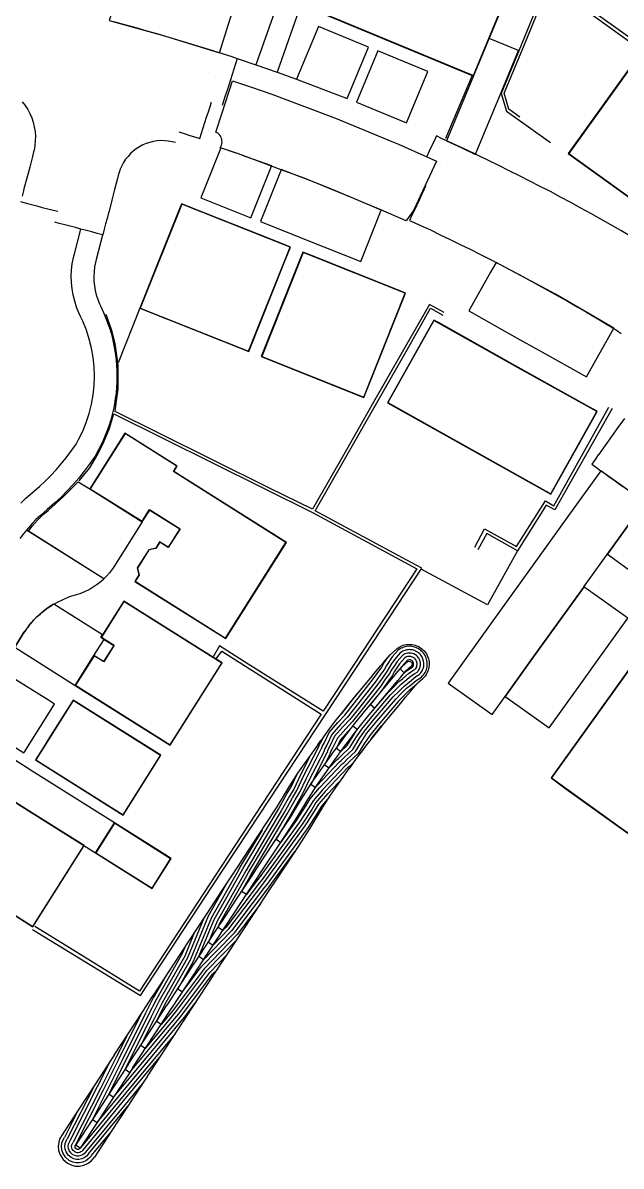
# Model space of a CAD drawing. Header units: metres. Extents: x 331488 to 331864, y 366379 to 366749.
# Drawn here: x 331697.1 to 331750.3, y 366382.3 to 366484 of the extents above; entities that cross this region are included whole.
import ezdxf

# ---------------------------------------------------------------- set-up
doc = ezdxf.new("R2010")
doc.units = ezdxf.units.M
for name, color, linetype, true_color in [('3D_LINES', 132, 'Continuous', 0x00cccc), ('CG Roads and Drives', 252, 'Continuous', 0x989898), ('GARAGES FFL', 150, 'Continuous', 0x0080ff), ('PLOTS EXTERNAL LEVEL', 3, 'Continuous', 0x00ff00), ('PLOTS FFL', 1, 'Continuous', 0xff0000)]:
    doc.layers.add(name, color=color, linetype=linetype, true_color=true_color)

msp = doc.modelspace()

# ---------------------------------------------------------------- linework, layer by layer
at = {"layer": '3D_LINES'}
for points in [[(331729.37, 366503.11, 31.95), (331735.84, 366501.44, 32.06), (331740.7, 366499.21, 31.99), (331747.31, 366496.17, 31.73), (331743.77, 366487.73, 32.2), (331741.22, 366481.49, 32.2), (331739.66, 366477.69, 32.2), (331740.12, 366476.12, 31.98), (331744.04, 366473.33, 31.35)], [(331761.63, 366475.06, 31.21), (331760.11, 366476.15, 31.05), (331752.42, 366481.68, 31.05), (331748.31, 366484.63, 31.05), (331744.04, 366487.7, 31.6), (331746.35, 366493.17, 31.4), (331747.57, 366496.07, 31.28), (331755.86, 366493.22, 31.05), (331759.5, 366491.97, 31.05), (331762.3, 366491.01, 31.05), (331761.63, 366490.08, 31.05), (331766.15, 366486.81, 31.05), (331769.95, 366484.05, 31.09)], [(331716.08, 366485.94, 32.57), (331715.29, 366486.19, 32.61), (331714.37, 366486.48, 32.64), (331709.06, 366488.17, 32.64), (331707.92, 366488.53, 32.68), (331706.36, 366489.02, 32.74), (331705.3, 366485.67, 32.89), (331704.82, 366484.17, 32.96), (331709.74, 366482.81, 32.79), (331714.61, 366481.32, 32.63), (331715.42, 366483.86, 32.6), (331716.08, 366485.94, 32.57)], [(331741.32, 366475.59, 31.63), (331740.35, 366476.29, 31.68), (331739.94, 366477.71, 31.75), (331741.67, 366481.91, 31.75), (331743.94, 366487.44, 31.9), (331748.12, 366484.43, 31.35), (331752.13, 366481.54, 31.35), (331760.32, 366475.65, 31.35), (331761.46, 366474.83, 31.45)], [(331705.19, 366484.08, 32.95), (331706.18, 366483.82, 32.92), (331707.17, 366483.55, 32.88), (331708.15, 366483.27, 32.85), (331709.14, 366482.99, 32.82), (331710.12, 366482.7, 32.78), (331711.1, 366482.41, 32.75), (331712.08, 366482.12, 32.72), (331713.06, 366481.81, 32.68), (331714.04, 366481.5, 32.65), (331714.28, 366481.43, 32.64), (331714.29, 366481.43, 32.64), (331714.76, 366481.27, 32.62), (331715.24, 366481.12, 32.6), (331715.72, 366480.97, 32.58), (331716.2, 366480.81, 32.56), (331716.05, 366480.34, 32.58), (331715.9, 366479.86, 32.6), (331715.74, 366479.38, 32.62), (331715.59, 366478.9, 32.64), (331715.44, 366478.44, 32.65), (331715.29, 366477.96, 32.67), (331715.14, 366477.48, 32.68), (331714.98, 366477.01, 32.69), (331714.86, 366476.62, 32.7)], [(331727.87, 366481.82, 32.5), (331723.43, 366483.66, 32.5), (331721.48, 366478.95, 32.57), (331723.73, 366478.11, 32.49), (331725.97, 366477.25, 32.42), (331727.87, 366481.82, 32.5)], [(331739.67, 366477.77, 32.28), (331741.21, 366481.51, 32.28), (331738.59, 366482.59, 32.28), (331738.59, 366482.58, 32.28), (331738.51, 366482.39, 32.28), (331737.2, 366479.25, 32.28), (331734.81, 366473.49, 32.18), (331734.8, 366473.48, 32.18), (331736.1, 366472.88, 32.16), (331737.39, 366472.27, 32.15), (331737.39, 366472.28, 32.15), (331739.67, 366477.77, 32.15)], [(331733.13, 366479.64, 32.38), (331728.7, 366481.47, 32.5), (331726.81, 366476.91, 32.35), (331729.03, 366476, 32.28), (331731.24, 366475.07, 32.2), (331733.13, 366479.64, 32.38)], [(331714.28, 366481.43, 32.64), (331714.29, 366481.43, 32.64)], [(331716.2, 366480.81, 32.56), (331717.86, 366480.24, 32.57), (331719.74, 366479.58, 32.57), (331721.48, 366478.95, 32.57)], [(331713.67, 366479.52, 32.59), (331713.68, 366479.52, 32.59)], [(331715.78, 366478.83, 32.64), (331717.39, 366478.27, 32.59), (331719.28, 366477.63, 32.54), (331721.93, 366476.63, 32.47), (331724.94, 366475.5, 32.38), (331726.16, 366475, 32.35), (331730.08, 366473.37, 32.23), (331730.53, 366473.18, 32.2), (331733.04, 366472.05, 32.06), (331733.9, 366471.67, 32.01), (331731.89, 366467.34, 32.18), (331731.2, 366466.37, 32.22), (331728.76, 366467.42, 32.32), (331727.61, 366467.92, 32.34), (331726.56, 366468.35, 32.36), (331724.6, 366469.15, 32.4), (331722.88, 366469.85, 32.43), (331721.9, 366470.25, 32.45), (331721.17, 366470.52, 32.46), (331720.1, 366470.91, 32.48), (331719.25, 366471.22, 32.5), (331719.23, 366471.23, 32.5), (331716.3, 366472.31, 32.57), (331716.11, 366472.38, 32.58), (331714.8, 366472.83, 32.61), (331714.73, 366472.85, 32.61), (331714.68, 366472.87, 32.61), (331714.75, 366472.97, 32.61), (331714.8, 366473.1, 32.61), (331714.83, 366473.22, 32.61), (331714.85, 366473.36, 32.61), (331714.84, 366473.49, 32.61), (331714.82, 366473.62, 32.61), (331714.78, 366473.75, 32.61), (331714.73, 366473.87, 32.61), (331714.65, 366473.98, 32.61), (331714.57, 366474.08, 32.61), (331714.47, 366474.16, 32.61), (331714.36, 366474.23, 32.62), (331714.3, 366474.26, 32.62), (331714.85, 366475.97, 32.62), (331715.78, 366478.83, 32.64)], [(331737.09, 366479.3, 32.5), (331734.71, 366473.69, 32.5)], [(331697.09, 366476.96, 33.15), (331697.35, 366476.63, 33.14), (331697.57, 366476.28, 33.13), (331697.77, 366475.91, 33.12), (331697.93, 366475.53, 33.11), (331698.06, 366475.13, 33.1), (331698.16, 366474.73, 33.09), (331698.23, 366474.32, 33.08), (331698.26, 366473.9, 33.07), (331698.25, 366473.49, 33.06), (331698.21, 366473.07, 33.05), (331698.14, 366472.66, 33.04), (331698.1, 366472.49, 33.04), (331698, 366472.1, 33.05), (331697.75, 366471.14, 33.07), (331697.49, 366470.17, 33.1), (331697.24, 366469.2, 33.12), (331697.2, 366469.05, 33.13), (331697.2, 366469.04, 33.13), (331697.07, 366468.56, 33.13)], [(331711.02, 366474.27, 32.65), (331711.67, 366474.06, 32.62), (331711.9, 366473.99, 32.62), (331711.91, 366473.99, 32.62), (331712.39, 366473.83, 32.6), (331712.87, 366473.68, 32.58), (331713.02, 366474.16, 32.6), (331713.17, 366474.64, 32.62), (331713.32, 366475.1, 32.63), (331713.48, 366475.58, 32.64), (331713.63, 366476.06, 32.65), (331713.78, 366476.53, 32.67), (331713.91, 366476.92, 32.68)], [(331712.21, 366474.94, 32.59), (331712.21, 366474.94, 32.59)], [(331710.72, 366473.32, 32.67), (331710.4, 366473.4, 32.69), (331710.07, 366473.46, 32.71), (331709.74, 366473.49, 32.73), (331709.4, 366473.5, 32.75), (331709.07, 366473.47, 32.77), (331708.74, 366473.42, 32.79), (331708.42, 366473.34, 32.81), (331708.1, 366473.24, 32.83), (331707.8, 366473.11, 32.85), (331707.5, 366472.95, 32.87), (331707.22, 366472.77, 32.89), (331706.96, 366472.57, 32.91), (331706.71, 366472.35, 32.93), (331706.49, 366472.1, 32.95), (331706.28, 366471.84, 32.97), (331706.1, 366471.56, 32.99), (331705.94, 366471.27, 33.01), (331705.8, 366470.97, 33.03), (331705.69, 366470.65, 33.05), (331705.65, 366470.51, 33.06), (331705.55, 366470.13, 33.07), (331705.3, 366469.16, 33.1), (331705.05, 366468.2, 33.12), (331704.8, 366467.23, 33.15), (331704.76, 366467.08, 33.15), (331704.75, 366467.07, 33.15), (331704.63, 366466.58, 33.15), (331704.5, 366466.1, 33.16), (331704.38, 366465.62, 33.16), (331704.25, 366465.13, 33.16), (331703.76, 366465.25, 33.16), (331703.28, 366465.38, 33.16), (331702.8, 366465.5, 33.15), (331702.31, 366465.63, 33.15), (331701.83, 366465.76, 33.16), (331701.35, 366465.88, 33.18), (331700.87, 366466.01, 33.19), (331700.38, 366466.14, 33.2), (331699.99, 366466.24, 33.21)], [(331711.9, 366473.99, 32.62), (331711.91, 366473.99, 32.62)], [(331751.19, 366464.98, 31.89), (331750.31, 366465.5, 31.91), (331749.42, 366466, 31.92), (331748.53, 366466.51, 31.94), (331747.63, 366467.01, 31.96), (331746.74, 366467.5, 31.97), (331745.84, 366467.99, 31.99), (331744.93, 366468.48, 32.01), (331744.03, 366468.96, 32.02), (331743.12, 366469.43, 32.04), (331742.21, 366469.9, 32.06), (331741.3, 366470.37, 32.07), (331740.38, 366470.82, 32.09), (331739.46, 366471.28, 32.11), (331738.54, 366471.73, 32.12), (331737.62, 366472.17, 32.14), (331737.39, 366472.28, 32.15), (331736.69, 366472.61, 32.16), (331735.73, 366473.06, 32.18), (331735.72, 366473.07, 32.18), (331735.27, 366473.28, 32.18), (331734.81, 366473.49, 32.18), (331734.81, 366473.49, 32.18), (331734.36, 366473.7, 32.18), (331733.9, 366473.91, 32.18), (331733.69, 366473.46, 32.18), (331733.48, 366473, 32.18), (331733.27, 366472.55, 32.18), (331733.06, 366472.09, 32.18)], [(331719.26, 366471.25, 32.57), (331717, 366472.07, 32.57), (331716.3, 366472.31, 32.57), (331714.8, 366472.83, 32.61), (331714.73, 366472.85, 32.61), (331712.96, 366468.42, 32.45), (331717.42, 366466.64, 32.45), (331719.25, 366471.22, 32.5), (331719.26, 366471.25, 32.5)], [(331735.73, 366473.06, 32.18), (331735.72, 366473.07, 32.18)], [(331720.1, 366470.93, 32.48), (331720.1, 366470.91, 32.48), (331718.26, 366466.3, 32.6), (331722.33, 366464.68, 32.55), (331727.18, 366462.75, 32.4), (331729, 366467.32, 32.38), (331726.56, 366468.35, 32.36), (331724.57, 366469.19, 32.4), (331722.88, 366469.85, 32.43), (331721.17, 366470.52, 32.46), (331720.1, 366470.93, 32.46)], [(331734.89, 366471.25, 32.13), (331734.88, 366471.25, 32.13)], [(331732.95, 366469.49, 32.21), (331732.78, 366469.12, 32.2), (331732.57, 366468.67, 32.19), (331732.36, 366468.21, 32.18), (331732.15, 366467.76, 32.16), (331731.95, 366467.32, 32.15), (331731.73, 366466.86, 32.15), (331731.52, 366466.4, 32.15), (331731.98, 366466.19, 32.15), (331732.44, 366465.98, 32.15), (331732.44, 366465.98, 32.15), (331733.37, 366465.55, 32.13), (331734.25, 366465.12, 32.12), (331735.14, 366464.7, 32.1), (331736.02, 366464.27, 32.08), (331736.9, 366463.83, 32.07), (331737.77, 366463.39, 32.05), (331738.65, 366462.95, 32.03), (331739.52, 366462.5, 32.02), (331740.39, 366462.05, 32), (331741.26, 366461.59, 31.98), (331742.12, 366461.12, 31.97), (331742.98, 366460.65, 31.95), (331743.84, 366460.18, 31.93), (331744.7, 366459.7, 31.92), (331745.55, 366459.22, 31.9), (331746.41, 366458.73, 31.88), (331747.25, 366458.24, 31.87), (331748.1, 366457.74, 31.85), (331748.94, 366457.24, 31.83), (331749.73, 366456.77, 31.82), (331750, 366456.59, 31.82), (331750.33, 366456.34, 31.83)], [(331697.2, 366469.05, 33.13), (331697.2, 366469.04, 33.13)], [(331696.94, 366468.07, 33.13), (331697.43, 366467.94, 33.13), (331697.92, 366467.81, 33.13), (331698.39, 366467.69, 33.14), (331698.87, 366467.56, 33.15), (331699.36, 366467.44, 33.16), (331699.84, 366467.31, 33.18), (331700.24, 366467.21, 33.19)], [(331704.76, 366467.08, 33.15), (331704.75, 366467.07, 33.15)], [(331732.44, 366465.98, 32.15), (331732.44, 366465.98, 32.15)], [(331739.2, 366462.67, 32.02), (331738.71, 366461.79, 32.01), (331736.78, 366458.36, 31.96), (331741.09, 366455.94, 31.96), (331743.01, 366454.86, 31.92), (331747.25, 366452.49, 31.91), (331748.61, 366454.91, 31.87), (331749.38, 366456.29, 31.84), (331749.67, 366456.81, 31.82), (331744.49, 366459.83, 31.92), (331739.2, 366462.67, 32.02)], [(331697.99, 366403.33, 35.3), (331707.59, 366397.47, 33.88), (331714.01, 366407.21, 33.45), (331718.2, 366413.58, 33.32), (331724.05, 366422.46, 33.02), (331727.53, 366427.75, 33.05), (331732.61, 366435.46, 32.63), (331731.27, 366436.18, 32.63), (331723.14, 366440.58, 32.25), (331725.86, 366445.35, 32), (331728.85, 366450.6, 31.8), (331731.45, 366455.16, 31.8), (331733.37, 366458.59, 31.8), (331734.46, 366457.98, 31.95)], [(331734.59, 366458.21, 31.95), (331733.28, 366458.93, 32.4), (331728.32, 366450.24, 32.4), (331725.78, 366445.78, 32.4), (331722.89, 366440.71, 32.7), (331719.02, 366442.63, 33.05), (331714.12, 366445.06, 32.84), (331709.12, 366447.55, 33), (331705.35, 366449.42, 32.95), (331705.45, 366450.14, 32.97), (331705.62, 366451.38, 33), (331705.62, 366453.53, 33.05), (331705.36, 366455.44, 33.1), (331705.05, 366456.62, 33.12), (331704.56, 366458.03, 33.16)], [(331707.54, 366458.59, 32.45), (331705.6, 366453.73, 33.05)], [(331702.14, 366443.24, 34.6), (331703.11, 366444.41, 34.6), (331703.8, 366445.6, 34.6), (331704.26, 366446.49, 34.6), (331704.82, 366447.84, 34.6), (331705.23, 366449.19, 34.6), (331722.88, 366440.41, 34.01), (331732.17, 366435.42, 33.7), (331727.32, 366428.05, 33.65), (331723.83, 366422.74, 34.07), (331717.18, 366426.94, 34.62), (331714.63, 366428.56, 34.6), (331714.07, 366427.59, 34.65)], [(331737.31, 366437.34, 32.38), (331738.18, 366438.98, 32.08), (331741.03, 366437.4, 32.08), (331742.41, 366439.58, 31.8), (331743.6, 366441.45, 31.8), (331744.35, 366441.02, 31.8), (331749.24, 366449.8, 31.8)], [(331749.54, 366449.68, 32.01), (331744.43, 366440.65, 32.25), (331743.66, 366441.09, 32.27), (331741.11, 366437, 32.38), (331738.39, 366438.57, 32.38), (331737.57, 366437.11, 32.38)], [(331750.63, 366448.79, 32.01), (331750.04, 366447.98, 32.04), (331749.46, 366447.17, 32.06), (331748.88, 366446.35, 32.09), (331748.3, 366445.55, 32.11), (331748.29, 366445.54, 32.11), (331748, 366445.13, 32.11), (331747.71, 366444.73, 32.11), (331748.12, 366444.43, 32.11), (331748.52, 366444.14, 32.11), (331748.52, 366444.14, 32.11), (331748.85, 366443.91, 32.12), (331749.25, 366443.61, 32.13), (331749.66, 366443.32, 32.15), (331750.07, 366443.03, 32.16), (331750.47, 366442.74, 32.17)], [(331748.29, 366445.54, 32.11), (331748.3, 366445.55, 32.11)], [(331749.11, 366444.95, 32.09), (331749.1, 366444.96, 32.09)], [(331749.11, 366444.96, 32.09), (331749.11, 366444.97, 32.08)], [(331752.42, 366441.34, 32.11), (331748.53, 366444.14, 32.11), (331748.52, 366444.14, 32.11), (331745.74, 366440.27, 32.23), (331743.11, 366436.61, 32.34), (331738.93, 366430.79, 32.53), (331734.95, 366425.25, 32.7), (331738.85, 366422.45, 32.7), (331740.02, 366424.07, 32.65), (331742.75, 366427.88, 32.53), (331742.75, 366427.88, 32.53), (331747, 366433.79, 32.34), (331747, 366433.79, 32.34), (331747.02, 366433.82, 32.34), (331749.62, 366437.43, 32.23), (331752.42, 366441.34, 32.11), (331752.42, 366441.34, 32.11)], [(331702.07, 366443.16, 34.6), (331703.1, 366442.52, 34.6), (331707.76, 366439.6, 34.6), (331705.28, 366435.67, 34.89), (331705.1, 366435.4, 34.91), (331704.85, 366435.07, 34.93), (331704.57, 366434.76, 34.96), (331704.34, 366434.53, 34.98), (331704.34, 366434.53, 34.98), (331704.34, 366434.53, 34.98), (331704.34, 366434.53, 34.98), (331704.34, 366434.53, 34.98), (331697.64, 366438.76, 35.05), (331697.98, 366439.2, 35.01), (331698.45, 366439.73, 34.96), (331698.96, 366440.24, 34.91), (331699.39, 366440.6, 34.87), (331700.75, 366441.86, 34.73), (331702.07, 366443.16, 34.6)], [(331756.61, 366437.23, 32.05), (331756.21, 366437.52, 32.06), (331752.9, 366439.9, 32.11), (331752.56, 366440.14, 32.12), (331751.9, 366440.61, 32.13), (331749.62, 366437.43, 32.23), (331749.1, 366436.71, 32.25), (331750.62, 366435.62, 32.2), (331751.08, 366435.29, 32.19), (331753.81, 366433.33, 32.1), (331755.99, 366436.37, 32.06), (331756.61, 366437.23, 32.05)], [(331704.34, 366434.53, 34.98), (331697.47, 366438.86, 35.05), (331697.18, 366438.5, 35.09), (331696.87, 366438.1, 35.12)], [(331741.11, 366437, 32.38), (331738.45, 366432.2, 32.53), (331732.54, 366435.37, 32.63)], [(331696.42, 366428.44, 35.76), (331697.18, 366429.65, 35.63), (331697.18, 366429.65, 35.63), (331697.18, 366429.65, 35.63), (331697.18, 366429.65, 35.63), (331697.18, 366429.65, 35.63), (331697.33, 366429.88, 35.61), (331697.4, 366429.97, 35.6), (331697.57, 366430.2, 35.57), (331697.66, 366430.33, 35.56), (331697.74, 366430.42, 35.55), (331697.92, 366430.63, 35.52), (331698.02, 366430.76, 35.51), (331698.1, 366430.84, 35.5), (331698.3, 366431.04, 35.47), (331698.41, 366431.16, 35.46), (331698.5, 366431.24, 35.45), (331698.71, 366431.42, 35.42), (331698.83, 366431.53, 35.41), (331698.92, 366431.6, 35.4), (331699.14, 366431.77, 35.37), (331699.27, 366431.87, 35.36), (331699.37, 366431.94, 35.35), (331699.61, 366432.1, 35.32), (331699.74, 366432.18, 35.31), (331699.81, 366432.23, 35.3), (331699.9, 366432.28, 35.3), (331700.22, 366432.46, 35.27), (331700.72, 366432.7, 35.24), (331701.24, 366432.91, 35.2), (331701.51, 366433, 35.19), (331701.83, 366433.09, 35.17), (331702.24, 366433.22, 35.14), (331702.64, 366433.39, 35.11), (331703.03, 366433.58, 35.08), (331703.4, 366433.8, 35.06), (331703.76, 366434.04, 35.03), (331704.1, 366434.31, 35), (331704.34, 366434.53, 34.98)], [(331750.92, 366431.02, 32.42), (331747.02, 366433.82, 32.34), (331747, 366433.79, 32.34), (331742.75, 366427.88, 32.53), (331740.02, 366424.07, 32.65), (331743.92, 366421.27, 32.56), (331746.73, 366425.19, 32.45), (331748.12, 366427.13, 32.45), (331750.92, 366431.02, 32.42)], [(331699.89, 366432.28, 35.3), (331699.81, 366432.23, 35.3), (331699.61, 366432.1, 35.32), (331699.46, 366432.01, 35.34), (331699.37, 366431.94, 35.35), (331699.14, 366431.77, 35.37), (331699.01, 366431.68, 35.39), (331698.92, 366431.6, 35.4), (331698.71, 366431.42, 35.42), (331698.58, 366431.32, 35.44), (331698.5, 366431.24, 35.45), (331698.3, 366431.04, 35.47), (331698.18, 366430.93, 35.49), (331698.1, 366430.84, 35.5), (331697.92, 366430.63, 35.52), (331697.81, 366430.51, 35.54), (331697.74, 366430.42, 35.55), (331697.57, 366430.2, 35.57), (331697.46, 366430.07, 35.59), (331697.4, 366429.97, 35.6), (331697.18, 366429.65, 35.63), (331696.42, 366428.44, 35.58), (331701.79, 366425.05, 35.33), (331703.46, 366427.71, 35.33), (331704.37, 366429.14, 35.4), (331704.08, 366429.33, 35.37), (331704.22, 366429.55, 35.35), (331699.9, 366432.28, 35.3), (331699.89, 366432.28, 35.3)], [(331730.39, 366428.29, 32.86), (331730.59, 366428.44, 32.86), (331730.71, 366428.5, 32.86), (331730.83, 366428.56, 32.86), (331730.95, 366428.61, 32.86), (331731.08, 366428.64, 32.86), (331731.21, 366428.67, 32.86), (331731.34, 366428.69, 32.86), (331731.48, 366428.7, 32.86), (331731.61, 366428.69, 32.86), (331731.75, 366428.68, 32.86), (331731.88, 366428.65, 32.86), (331732.01, 366428.62, 32.86), (331732.14, 366428.57, 32.86), (331732.27, 366428.52, 32.86), (331732.39, 366428.46, 32.86), (331732.5, 366428.38, 32.86), (331732.61, 366428.3, 32.86), (331732.71, 366428.22, 32.86), (331732.8, 366428.13, 32.86), (331732.92, 366427.98, 32.86), (331733.01, 366427.84, 32.86), (331733.08, 366427.71, 32.86), (331733.14, 366427.57, 32.86), (331733.19, 366427.42, 32.86), (331733.22, 366427.28, 32.86), (331733.25, 366427.13, 32.86), (331733.25, 366426.97, 32.86), (331733.25, 366426.83, 32.86), (331733.23, 366426.68, 32.86), (331733.21, 366426.53, 32.86), (331733.16, 366426.39, 32.86), (331733.11, 366426.25, 32.86), (331733.05, 366426.12, 32.86), (331732.98, 366426, 32.86), (331732.89, 366425.88, 32.86), (331732.8, 366425.77, 32.86), (331732.69, 366425.66, 32.86)], [(331714.34, 366427.4, 35.25), (331714.83, 366428.1, 35.24), (331717.82, 366426.2, 35.22), (331723.67, 366422.49, 34.52), (331717.77, 366413.49, 34.59), (331713.77, 366407.4, 34.65), (331707.5, 366397.86, 34.48), (331700.68, 366402.08, 35.3), (331698.21, 366403.61, 35.3)], [(331708.67, 366397.37, 33.84), (331708.77, 366397.52, 33.83), (331711.13, 366401.12, 33.74), (331711.18, 366401.2, 33.74), (331713.46, 366404.68, 33.47), (331713.57, 366404.85, 33.47), (331714.83, 366406.76, 33.42), (331716.13, 366408.74, 33.37), (331716.3, 366408.99, 33.36), (331716.67, 366409.56, 33.35), (331718.2, 366411.89, 33.31), (331718.71, 366412.66, 33.29), (331719.69, 366414.15, 33.27), (331720.46, 366415.42, 33.25), (331720.81, 366416.02, 33.25), (331720.88, 366416.11, 33.25), (331721.59, 366417.23, 33.19), (331723.29, 366419.65, 33.05), (331723.33, 366419.7, 33.05), (331723.43, 366419.84, 33.03), (331723.64, 366420.13, 33.02), (331723.68, 366420.18, 33.01), (331724.25, 366420.96, 32.95), (331724.4, 366421.18, 32.96), (331724.93, 366421.9, 32.98), (331725.49, 366422.59, 33.01), (331726.36, 366423.67, 33.01), (331726.39, 366423.7, 33.01), (331728.03, 366425.69, 32.99), (331728.48, 366426.25, 32.97), (331728.94, 366426.78, 32.95), (331729.19, 366427.07, 32.92), (331729.79, 366427.77, 32.89), (331730.39, 366428.29, 32.86)], [(331731.73, 366428.51, 32.8), (331731.61, 366428.52, 32.8), (331731.47, 366428.53, 32.8), (331731.36, 366428.52, 32.8), (331731.24, 366428.51, 32.8), (331731.12, 366428.48, 32.8), (331731.01, 366428.45, 32.8), (331730.89, 366428.4, 32.8), (331730.78, 366428.35, 32.8), (331730.68, 366428.3, 32.8), (331730.5, 366428.17, 32.8), (331729.98, 366427.59, 32.8), (331729.47, 366426.82, 32.8), (331729.28, 366426.48, 32.8), (331728.87, 366425.92, 32.8), (331728.46, 366425.34, 32.8), (331726.87, 366423.31, 32.8), (331725.98, 366422.2, 32.8), (331725.37, 366421.56, 32.8), (331724.61, 366420.69, 32.8), (331724.17, 366419.74, 32.8), (331723.99, 366419.43, 32.8), (331723.94, 366419.26, 32.8), (331723.92, 366419.21, 32.8), (331722.57, 366416.58, 32.8), (331722.01, 366415.39, 32.8), (331721.61, 366414.73, 32.8), (331720.88, 366413.4, 32.8), (331719.65, 366411.36, 32.8), (331720.07, 366411.08, 32.8), (331721.4, 366412.93, 32.8), (331721.52, 366413.12, 32.8), (331722.34, 366414.37, 32.8), (331722.68, 366414.95, 32.8), (331723.52, 366415.94, 32.8), (331725.53, 366418.08, 32.8), (331725.7, 366418.18, 32.8), (331725.94, 366418.45, 32.8), (331726.71, 366419.16, 32.8), (331727.27, 366420.1, 32.8), (331727.73, 366420.79, 32.8), (331728.6, 366421.85, 32.8), (331730.3, 366423.83, 32.8), (331730.78, 366424.32, 32.8), (331731.25, 366424.79, 32.8), (331731.56, 366425.03, 32.8), (331732.1, 366425.49, 32.8), (331732.58, 366425.78, 32.8), (331732.68, 366425.89, 32.8), (331732.76, 366425.98, 32.8), (331732.83, 366426.09, 32.8), (331732.9, 366426.19, 32.8), (331732.96, 366426.32, 32.8), (331733.01, 366426.44, 32.8), (331733.04, 366426.57, 32.8), (331733.07, 366426.7, 32.8), (331733.08, 366426.83, 32.8), (331733.09, 366426.97, 32.8), (331733.08, 366427.11, 32.8), (331733.06, 366427.25, 32.8), (331733.03, 366427.37, 32.8), (331732.99, 366427.5, 32.8), (331732.93, 366427.63, 32.8), (331732.86, 366427.76, 32.8), (331732.78, 366427.88, 32.8), (331732.67, 366428.01, 32.8), (331732.59, 366428.09, 32.8), (331732.51, 366428.17, 32.8), (331732.41, 366428.24, 32.8), (331732.31, 366428.31, 32.8), (331732.19, 366428.37, 32.8), (331732.08, 366428.42, 32.8), (331731.96, 366428.46, 32.8), (331731.85, 366428.49, 32.8), (331731.73, 366428.51, 32.8)], [(331731.69, 366428.21, 32.7), (331731.6, 366428.22, 32.7), (331731.47, 366428.23, 32.7), (331731.38, 366428.22, 32.7), (331731.28, 366428.21, 32.7), (331731.19, 366428.19, 32.7), (331731.11, 366428.16, 32.7), (331731, 366428.12, 32.7), (331730.92, 366428.09, 32.7), (331730.84, 366428.04, 32.7), (331730.69, 366427.94, 32.7), (331730.2, 366427.38, 32.7), (331729.89, 366426.92, 32.7), (331729.7, 366426.63, 32.7), (331729.51, 366426.29, 32.7), (331729.1, 366425.73, 32.7), (331728.7, 366425.15, 32.7), (331727.1, 366423.12, 32.7), (331726.21, 366422.01, 32.7), (331725.61, 366421.38, 32.7), (331724.85, 366420.52, 32.7), (331724.41, 366419.57, 32.7), (331724.23, 366419.25, 32.7), (331724.18, 366419.09, 32.7), (331724.16, 366419.04, 32.7), (331722.82, 366416.41, 32.7), (331722.74, 366416.25, 32.7), (331723.16, 366415.97, 32.7), (331723.27, 366416.1, 32.7), (331725.29, 366418.25, 32.7), (331725.45, 366418.36, 32.7), (331725.7, 366418.63, 32.7), (331726.47, 366419.34, 32.7), (331727.03, 366420.28, 32.7), (331727.5, 366420.97, 32.7), (331728.36, 366422.03, 32.7), (331730.07, 366424.02, 32.7), (331730.55, 366424.51, 32.7), (331731.03, 366424.99, 32.7), (331731.34, 366425.22, 32.7), (331731.65, 366425.49, 32.7), (331731.89, 366425.7, 32.7), (331732.08, 366425.83, 32.7), (331732.38, 366426.01, 32.7), (331732.46, 366426.09, 32.7), (331732.52, 366426.16, 32.7), (331732.58, 366426.24, 32.7), (331732.63, 366426.33, 32.7), (331732.68, 366426.44, 32.7), (331732.72, 366426.54, 32.7), (331732.75, 366426.64, 32.7), (331732.77, 366426.74, 32.7), (331732.78, 366426.84, 32.7), (331732.79, 366426.98, 32.7), (331732.78, 366427.09, 32.7), (331732.76, 366427.19, 32.7), (331732.74, 366427.29, 32.7), (331732.71, 366427.39, 32.7), (331732.67, 366427.48, 32.7), (331732.6, 366427.62, 32.7), (331732.54, 366427.71, 32.7), (331732.45, 366427.81, 32.7), (331732.39, 366427.87, 32.7), (331732.32, 366427.93, 32.7), (331732.25, 366427.99, 32.7), (331732.17, 366428.04, 32.7), (331732.05, 366428.1, 32.7), (331731.97, 366428.14, 32.7), (331731.88, 366428.17, 32.7), (331731.79, 366428.2, 32.7), (331731.69, 366428.21, 32.7)], [(331731.66, 366427.91, 32.6), (331731.59, 366427.92, 32.6), (331731.46, 366427.92, 32.6), (331731.33, 366427.91, 32.6), (331731.21, 366427.88, 32.6), (331731.11, 366427.84, 32.6), (331730.99, 366427.79, 32.6), (331730.89, 366427.71, 32.6), (331730.65, 366427.43, 32.6), (331730.41, 366427.16, 32.6), (331730.2, 366426.85, 32.6), (331729.92, 366426.43, 32.6), (331729.74, 366426.09, 32.6), (331729.33, 366425.53, 32.6), (331728.93, 366424.95, 32.6), (331726.45, 366421.82, 32.6), (331725.85, 366421.19, 32.6), (331725.1, 366420.34, 32.6), (331724.65, 366419.39, 32.6), (331724.47, 366419.07, 32.6), (331724.43, 366418.93, 32.6), (331724.41, 366418.87, 32.6), (331723.96, 366417.99, 32.6), (331724.37, 366417.7, 32.6), (331725.04, 366418.42, 32.6), (331725.07, 366418.45, 32.6), (331725.21, 366418.54, 32.6), (331725.46, 366418.81, 32.6), (331726.22, 366419.52, 32.6), (331726.8, 366420.46, 32.6), (331727.26, 366421.16, 32.6), (331728.15, 366422.25, 32.6), (331729.83, 366424.21, 32.6), (331730.32, 366424.71, 32.6), (331730.8, 366425.18, 32.6), (331731.11, 366425.42, 32.6), (331731.31, 366425.59, 32.6), (331731.67, 366425.91, 32.6), (331731.97, 366426.11, 32.6), (331732.18, 366426.23, 32.6), (331732.24, 366426.29, 32.6), (331732.28, 366426.34, 32.6), (331732.36, 366426.46, 32.6), (331732.41, 366426.56, 32.6), (331732.44, 366426.63, 32.6), (331732.46, 366426.7, 32.6), (331732.47, 366426.77, 32.6), (331732.48, 366426.85, 32.6), (331732.48, 366426.98, 32.6), (331732.48, 366427.06, 32.6), (331732.45, 366427.2, 32.6), (331732.43, 366427.27, 32.6), (331732.4, 366427.34, 32.6), (331732.33, 366427.47, 32.6), (331732.29, 366427.53, 32.6), (331732.23, 366427.61, 32.6), (331732.14, 366427.69, 32.6), (331732.03, 366427.77, 32.6), (331731.91, 366427.84, 32.6), (331731.79, 366427.89, 32.6), (331731.66, 366427.91, 32.6)], [(331731.63, 366427.62, 32.5), (331731.5, 366427.62, 32.5), (331731.42, 366427.62, 32.5), (331731.34, 366427.61, 32.5), (331731.25, 366427.58, 32.5), (331731.18, 366427.55, 32.5), (331731.09, 366427.49, 32.5), (331730.62, 366426.95, 32.5), (331730.15, 366426.24, 32.5), (331729.96, 366425.9, 32.5), (331729.56, 366425.34, 32.5), (331729.16, 366424.76, 32.5), (331728.03, 366423.34, 32.5), (331728.42, 366423.02, 32.5), (331729.6, 366424.4, 32.5), (331730.09, 366424.9, 32.5), (331730.57, 366425.38, 32.5), (331730.88, 366425.62, 32.5), (331731.46, 366426.13, 32.5), (331731.86, 366426.39, 32.5), (331731.99, 366426.46, 32.5), (331732.02, 366426.49, 32.5), (331732.07, 366426.56, 32.5), (331732.12, 366426.65, 32.5), (331732.15, 366426.73, 32.5), (331732.17, 366426.81, 32.5), (331732.18, 366426.95, 32.5), (331732.18, 366427.03, 32.5), (331732.16, 366427.12, 32.5), (331732.13, 366427.2, 32.5), (331732.07, 366427.32, 32.5), (331732.01, 366427.41, 32.5), (331731.96, 366427.46, 32.5), (331731.89, 366427.5, 32.5), (331731.78, 366427.57, 32.5), (331731.7, 366427.6, 32.5), (331731.63, 366427.62, 32.5)], [(331709.92, 366396.55, 33.34), (331710.02, 366396.7, 33.33), (331712.38, 366400.3, 33.24), (331712.43, 366400.38, 33.24), (331714.72, 366403.86, 32.97), (331714.83, 366404.03, 32.97), (331716.08, 366405.94, 32.92), (331717.38, 366407.91, 32.87), (331717.55, 366408.17, 32.86), (331717.92, 366408.73, 32.85), (331719.46, 366411.06, 32.81), (331719.96, 366411.83, 32.79), (331720.96, 366413.35, 32.77), (331721.74, 366414.65, 32.75), (331722.09, 366415.23, 32.75), (331722.14, 366415.3, 32.75), (331722.84, 366416.4, 32.69), (331724.52, 366418.79, 32.55), (331724.55, 366418.82, 32.55), (331724.64, 366418.95, 32.53), (331724.85, 366419.25, 32.52), (331724.89, 366419.3, 32.51), (331725.46, 366420.08, 32.45), (331725.61, 366420.29, 32.46), (331726.12, 366420.98, 32.48), (331726.66, 366421.65, 32.51), (331727.52, 366422.72, 32.51), (331727.55, 366422.75, 32.51), (331729.19, 366424.74, 32.49), (331729.63, 366425.28, 32.47), (331730.08, 366425.8, 32.45), (331730.33, 366426.09, 32.42), (331730.86, 366426.72, 32.39), (331731.37, 366427.16, 32.36)], [(331710.34, 366396.27, 33.34), (331710.44, 366396.43, 33.33), (331712.8, 366400.03, 33.24), (331712.85, 366400.11, 33.24), (331715.13, 366403.58, 32.97), (331715.24, 366403.75, 32.97), (331716.5, 366405.66, 32.92), (331717.8, 366407.64, 32.87), (331717.97, 366407.89, 32.86), (331718.34, 366408.46, 32.85), (331719.87, 366410.79, 32.81), (331720.38, 366411.56, 32.79), (331721.38, 366413.08, 32.77), (331722.17, 366414.39, 32.75), (331722.51, 366414.96, 32.75), (331722.56, 366415.03, 32.75), (331723.25, 366416.12, 32.69), (331724.93, 366418.5, 32.55), (331724.95, 366418.53, 32.55), (331725.04, 366418.66, 32.53), (331725.26, 366418.95, 32.52), (331725.3, 366419.01, 32.51), (331725.86, 366419.78, 32.45), (331726.02, 366419.99, 32.46), (331726.52, 366420.68, 32.48), (331727.05, 366421.34, 32.51), (331727.91, 366422.4, 32.51), (331727.93, 366422.43, 32.51), (331729.57, 366424.42, 32.49), (331730.02, 366424.96, 32.47), (331730.46, 366425.48, 32.45), (331730.71, 366425.76, 32.42), (331731.22, 366426.36, 32.39), (331731.7, 366426.79, 32.36)], [(331732.14, 366425.13, 32.9), (331731.79, 366424.83, 32.9), (331731.48, 366424.6, 32.9), (331731.01, 366424.13, 32.9), (331730.53, 366423.64, 32.9), (331728.83, 366421.66, 32.9), (331727.97, 366420.6, 32.9), (331727.51, 366419.91, 32.9), (331726.95, 366418.99, 32.9), (331726.18, 366418.28, 32.9), (331725.94, 366418.01, 32.9), (331725.78, 366417.9, 32.9), (331723.77, 366415.77, 32.9), (331722.94, 366414.79, 32.9), (331722.56, 366414.16, 32.9), (331721.72, 366412.87, 32.9), (331720.65, 366411.38, 32.9), (331718.07, 366407.82, 32.9), (331717.88, 366407.59, 32.9), (331717.01, 366406.44, 32.9), (331716.59, 366406.71, 32.9), (331717.3, 366407.96, 32.9), (331717.45, 366408.23, 32.9), (331719.69, 366412.01, 32.9), (331720.62, 366413.56, 32.9), (331721.35, 366414.88, 32.9), (331721.76, 366415.55, 32.9), (331722.32, 366416.74, 32.9), (331723.67, 366419.39, 32.9), (331723.69, 366419.44, 32.9), (331723.75, 366419.61, 32.9), (331723.93, 366419.92, 32.9), (331724.37, 366420.87, 32.9), (331725.13, 366421.74, 32.9), (331725.75, 366422.39, 32.9), (331726.63, 366423.5, 32.9), (331728.23, 366425.53, 32.9), (331728.64, 366426.11, 32.9), (331729.05, 366426.68, 32.9), (331729.24, 366427.02, 32.9), (331729.59, 366427.54, 32.9)], [(331731.59, 366427.32, 32.4), (331731.44, 366427.32, 32.4), (331731.34, 366427.29, 32.4), (331731.29, 366427.26, 32.4), (331730.84, 366426.74, 32.4), (331730.68, 366426.51, 32.4), (331730.92, 366426.27, 32.4), (331731.05, 366426.16, 32.4), (331731.24, 366426.34, 32.4), (331731.8, 366426.7, 32.4), (331731.81, 366426.72, 32.4), (331731.86, 366426.8, 32.4), (331731.87, 366426.85, 32.4), (331731.88, 366426.98, 32.4), (331731.88, 366427.03, 32.4), (331731.81, 366427.18, 32.4), (331731.77, 366427.22, 32.4), (331731.64, 366427.3, 32.4), (331731.59, 366427.32, 32.4)], [(331731.37, 366427.16, 32.36), (331731.45, 366427.19, 32.36), (331731.58, 366427.18, 32.36), (331731.69, 366427.11, 32.36), (331731.75, 366427, 32.36), (331731.74, 366426.87, 32.36), (331731.7, 366426.79, 32.36)], [(331693.18, 366421.62, 35.68), (331697.24, 366419.06, 35.38), (331697.31, 366419.18, 35.38), (331697.86, 366420.04, 35.5), (331698.5, 366421.05, 35.5), (331698.71, 366421.39, 35.51), (331699.96, 366423.38, 35.42), (331699.43, 366423.72, 35.45), (331695.9, 366425.94, 35.74), (331693.18, 366421.62, 35.68)], [(331711.6, 366395.45, 33.84), (331711.7, 366395.61, 33.83), (331714.05, 366399.21, 33.74), (331714.1, 366399.28, 33.74), (331716.39, 366402.76, 33.47), (331716.5, 366402.93, 33.47), (331717.75, 366404.84, 33.42), (331719.05, 366406.81, 33.37), (331719.22, 366407.07, 33.36), (331719.59, 366407.63, 33.35), (331721.13, 366409.96, 33.31), (331721.63, 366410.73, 33.29), (331722.65, 366412.28, 33.27), (331723.46, 366413.62, 33.25), (331723.79, 366414.17, 33.25), (331723.82, 366414.22, 33.25), (331724.5, 366415.28, 33.19), (331726.16, 366417.64, 33.05), (331726.17, 366417.66, 33.05), (331726.26, 366417.78, 33.03), (331726.47, 366418.07, 33.02), (331726.51, 366418.12, 33.01), (331727.07, 366418.9, 32.95), (331727.23, 366419.11, 32.96), (331727.71, 366419.76, 32.98), (331728.22, 366420.39, 33.01), (331729.07, 366421.46, 33.01), (331729.09, 366421.48, 33.01), (331730.73, 366423.47, 32.99), (331731.16, 366423.99, 32.97), (331731.6, 366424.5, 32.95), (331731.84, 366424.79, 32.92), (331732.29, 366425.31, 32.89), (331732.69, 366425.66, 32.86)], [(331725.31, 366422.36, 33), (331725.53, 366422.59, 33), (331726.87, 366424.29, 33)], [(331728.05, 366420.18, 33), (331728.2, 366420.41, 33), (331729.06, 366421.47, 33), (331729.58, 366422.07, 33)], [(331692.65, 366420.78, 35.67), (331690.97, 366418.12, 35.63), (331694.23, 366416.07, 35.35), (331697.06, 366414.28, 35.3), (331703.61, 366410.16, 35.3), (331705.28, 366412.81, 35.3), (331697.97, 366417.42, 35.3), (331697.29, 366417.86, 35.31), (331692.65, 366420.78, 35.67)], [(331725.34, 366420.16, 32.5), (331725.02, 366419.47, 32.5), (331725.42, 366419.17, 32.5), (331725.98, 366419.69, 32.5), (331726.56, 366420.65, 32.5), (331726.87, 366421.12, 32.5), (331726.48, 366421.43, 32.5), (331726.08, 366421.01, 32.5), (331725.34, 366420.16, 32.5)], [(331726.63, 366418.29, 33), (331726.43, 366418.1, 33), (331726.18, 366417.83, 33), (331726.02, 366417.73, 33), (331724.02, 366415.6, 33), (331723.19, 366414.63, 33), (331722.82, 366414.01, 33), (331721.97, 366412.71, 33), (331720.9, 366411.21, 33), (331718.32, 366407.66, 33), (331718.13, 366407.42, 33), (331715.2, 366403.54, 33), (331714.91, 366403.24, 33), (331714.49, 366403.52, 33), (331714.65, 366403.9, 33), (331717.05, 366408.13, 33), (331717.2, 366408.4, 33), (331719.44, 366412.18, 33), (331720.37, 366413.72, 33), (331721.1, 366415.04, 33), (331721.51, 366415.71, 33), (331722.07, 366416.91, 33), (331723.45, 366419.61, 33), (331723.5, 366419.78, 33), (331723.69, 366420.1, 33), (331723.8, 366420.35, 33)], [(331722.72, 366418.84, 33.1), (331721.82, 366417.08, 33.1), (331721.25, 366415.87, 33.1), (331720.84, 366415.19, 33.1), (331720.11, 366413.88, 33.1), (331719.19, 366412.34, 33.1), (331716.95, 366408.56, 33.1), (331716.8, 366408.29, 33.1), (331714.4, 366404.07, 33.1), (331713.64, 366402.22, 33.1), (331714.06, 366401.94, 33.1), (331715.45, 366403.38, 33.1), (331718.38, 366407.26, 33.1), (331718.57, 366407.49, 33.1), (331721.15, 366411.05, 33.1), (331722.23, 366412.55, 33.1), (331723.08, 366413.85, 33.1), (331723.44, 366414.47, 33.1), (331724.27, 366415.43, 33.1), (331725.6, 366416.85, 33.1)], [(331724.4, 366415.13, 33.2), (331723.69, 366414.31, 33.2), (331723.33, 366413.7, 33.2), (331722.48, 366412.39, 33.2), (331721.4, 366410.88, 33.2), (331718.82, 366407.33, 33.2), (331718.63, 366407.09, 33.2), (331715.7, 366403.21, 33.2), (331713.2, 366400.65, 33.2), (331712.79, 366400.92, 33.2), (331714.15, 366404.23, 33.2), (331716.55, 366408.46, 33.2), (331716.69, 366408.73, 33.2), (331718.94, 366412.51, 33.2), (331719.86, 366414.04, 33.2), (331720.61, 366415.4, 33.2), (331721, 366416.03, 33.2), (331721.49, 366417.08, 33.2)], [(331718.4, 366412.18, 33.3), (331716.44, 366408.89, 33.3), (331716.3, 366408.62, 33.3), (331713.9, 366404.4, 33.3), (331712.28, 366400.48, 33.3), (331710.92, 366398.07, 33.3), (331711.34, 366397.79, 33.3), (331713, 366400.01, 33.3), (331715.95, 366403.05, 33.3), (331718.88, 366406.93, 33.3), (331719.05, 366407.13, 33.3), (331721.32, 366410.26, 33.3)], [(331718.26, 366405.61, 33.4), (331716.2, 366402.88, 33.4), (331713.25, 366399.84, 33.4), (331710.5, 366396.17, 33.4), (331709.43, 366394.88, 33.4), (331709.01, 366395.16, 33.4), (331709.77, 366396.65, 33.4), (331712.03, 366400.64, 33.4), (331713.65, 366404.56, 33.4), (331715.34, 366407.54, 33.4)], [(331713.24, 366404.34, 33.5), (331711.78, 366400.8, 33.5), (331709.52, 366396.81, 33.5), (331708.8, 366395.39, 33.5), (331707.62, 366393.04, 33.5), (331708.04, 366392.76, 33.5), (331709.73, 366394.78, 33.5), (331710.75, 366396.01, 33.5), (331713.5, 366399.68, 33.5), (331716.16, 366402.42, 33.5)], [(331712.38, 366403.04, 33.6), (331711.53, 366400.97, 33.6), (331709.27, 366396.98, 33.6), (331708.54, 366395.56, 33.6), (331706.23, 366390.9, 33.6), (331706.65, 366390.62, 33.6), (331706.98, 366391.03, 33.6), (331709.98, 366394.61, 33.6), (331711, 366395.84, 33.6), (331713.75, 366399.51, 33.6), (331715.31, 366401.12, 33.6)], [(331711.53, 366401.74, 33.7), (331711.28, 366401.13, 33.7), (331709.01, 366397.14, 33.7), (331708.29, 366395.72, 33.7), (331706.16, 366391.42, 33.7), (331704.79, 366388.71, 33.7), (331705.21, 366388.43, 33.7), (331706.62, 366390.12, 33.7), (331710.59, 366394.88, 33.7), (331711.28, 366395.72, 33.7), (331714, 366399.35, 33.7), (331714.46, 366399.82, 33.7)], [(331709.66, 366398.89, 33.8), (331708.76, 366397.31, 33.8), (331708.04, 366395.88, 33.8), (331705.96, 366391.7, 33.8), (331704.54, 366388.87, 33.8), (331703.32, 366386.45, 33.8), (331703.74, 366386.17, 33.8), (331706.59, 366389.62, 33.8), (331708.19, 366391.55, 33.8), (331710.66, 366394.5, 33.8), (331711.51, 366395.53, 33.8), (331712.59, 366396.97, 33.8)], [(331707.8, 366396.04, 33.9), (331708.67, 366397.37, 33.84)], [(331709.06, 366395.22, 33.4), (331709.92, 366396.55, 33.34)], [(331709.47, 366394.95, 33.4), (331710.34, 366396.27, 33.34)], [(331710.69, 366394.06, 33.9), (331707.61, 366390.39, 33.9), (331705.14, 366387.41, 33.9), (331702.24, 366383.89, 33.9), (331701.82, 366384.16, 33.9), (331704.29, 366389.03, 33.9), (331705.71, 366391.86, 33.9), (331707.76, 366395.98, 33.9)], [(331705.26, 366392.16, 34.08), (331707.8, 366396.04, 33.9)], [(331706.51, 366391.33, 33.58), (331709.06, 366395.22, 33.4)], [(331710.73, 366394.13, 33.9), (331711.6, 366395.45, 33.84)], [(331706.93, 366391.06, 33.58), (331709.47, 366394.95, 33.4)], [(331708.19, 366390.24, 34.08), (331710.73, 366394.13, 33.9)], [(331706.37, 366393.86, 34), (331705.46, 366392.03, 34), (331704.04, 366389.2, 34), (331701.62, 366384.43, 34)], [(331705.25, 366392.15, 34.08), (331704.97, 366391.72, 34.1), (331703.54, 366389.53, 34.2), (331702.06, 366387.27, 34.3), (331700.57, 366384.98, 34.4)], [(331701.36, 366384.57, 34.1), (331703.79, 366389.36, 34.1), (331704.97, 366391.72, 34.1)], [(331706.51, 366391.33, 33.58), (331706.23, 366390.9, 33.6), (331704.79, 366388.7, 33.7), (331703.32, 366386.45, 33.8), (331701.82, 366384.16, 33.9), (331701.8, 366384.13, 33.9)], [(331706.93, 366391.06, 33.58), (331706.65, 366390.63, 33.6), (331705.21, 366388.43, 33.7), (331703.74, 366386.18, 33.8), (331702.24, 366383.89, 33.9)], [(331702.46, 366383.69, 34), (331705.97, 366387.94, 34), (331707.99, 366390.37, 34), (331709.3, 366391.94, 34)], [(331708.19, 366390.24, 34.08), (331707.9, 366389.81, 34.1), (331706.47, 366387.61, 34.2), (331704.99, 366385.36, 34.3), (331703.51, 366383.09, 34.4)], [(331703.54, 366389.52, 34.2), (331701.09, 366384.71, 34.2)], [(331707.9, 366389.8, 34.1), (331706.5, 366388.11, 34.1), (331702.72, 366383.53, 34.1)], [(331702.06, 366387.27, 34.3), (331701.5, 366386.16, 34.3), (331701.44, 366386.04, 34.3), (331701.37, 366385.91, 34.3), (331700.83, 366384.84, 34.4)], [(331702.97, 366383.37, 34.2), (331706.47, 366387.61, 34.2)], [(331700.57, 366384.98, 34.4), (331700.41, 366384.68, 34.4), (331700.33, 366384.41, 34.4), (331700.29, 366384.03, 34.4), (331700.32, 366383.68, 34.4), (331700.45, 366383.28, 34.4), (331700.73, 366382.87, 34.4), (331701.11, 366382.55, 34.4), (331701.49, 366382.37, 34.4), (331701.83, 366382.29, 34.4), (331702.18, 366382.29, 34.4), (331702.57, 366382.36, 34.4), (331702.89, 366382.51, 34.4), (331703.21, 366382.73, 34.4), (331703.51, 366383.09, 34.4)], [(331703.2, 366383.18, 34.3), (331703.24, 366383.23, 34.3), (331704.99, 366385.35, 34.3)], [(331703.2, 366383.18, 34.3), (331703.01, 366382.96, 34.3), (331702.75, 366382.77, 34.3), (331702.48, 366382.65, 34.3), (331702.16, 366382.59, 34.3), (331701.87, 366382.59, 34.3), (331701.58, 366382.65, 34.3), (331701.27, 366382.8, 34.3), (331700.95, 366383.07, 34.3), (331700.72, 366383.41, 34.3), (331700.62, 366383.72, 34.3), (331700.58, 366384.03, 34.3), (331700.62, 366384.35, 34.3), (331700.69, 366384.57, 34.3), (331700.83, 366384.84, 34.3)], [(331702.97, 366383.37, 34.2), (331702.8, 366383.17, 34.2), (331702.6, 366383.03, 34.2), (331702.39, 366382.93, 34.2), (331702.13, 366382.88, 34.2), (331701.9, 366382.89, 34.2), (331701.68, 366382.94, 34.2), (331701.43, 366383.05, 34.2), (331701.17, 366383.27, 34.2), (331700.99, 366383.55, 34.2), (331700.91, 366383.79, 34.2), (331700.88, 366384.03, 34.2), (331700.91, 366384.29, 34.2), (331700.96, 366384.46, 34.2), (331701.09, 366384.71, 34.2)], [(331702.72, 366383.53, 34.1), (331702.6, 366383.39, 34.1), (331702.45, 366383.29, 34.1), (331702.3, 366383.22, 34.1), (331702.1, 366383.18, 34.1), (331701.94, 366383.18, 34.1), (331701.78, 366383.22, 34.1), (331701.59, 366383.3, 34.1), (331701.4, 366383.47, 34.1), (331701.26, 366383.68, 34.1), (331701.2, 366383.85, 34.1), (331701.18, 366384.03, 34.1), (331701.2, 366384.23, 34.1), (331701.24, 366384.34, 34.1), (331701.36, 366384.57, 34.1)], [(331702.46, 366383.69, 34), (331702.4, 366383.62, 34), (331702.3, 366383.55, 34), (331702.21, 366383.51, 34), (331702.08, 366383.48, 34), (331701.97, 366383.48, 34), (331701.87, 366383.5, 34), (331701.76, 366383.56, 34), (331701.62, 366383.67, 34), (331701.53, 366383.81, 34), (331701.49, 366383.92, 34), (331701.48, 366384.03, 34), (331701.5, 366384.17, 34), (331701.52, 366384.23, 34), (331701.62, 366384.43, 34)], [(331702.24, 366383.89, 33.9), (331702.19, 366383.84, 33.9), (331702.15, 366383.81, 33.9), (331702.12, 366383.79, 33.9), (331702.05, 366383.78, 33.9), (331702.01, 366383.78, 33.9), (331701.97, 366383.79, 33.9), (331701.92, 366383.81, 33.9), (331701.85, 366383.87, 33.9), (331701.8, 366383.95, 33.9), (331701.79, 366383.98, 33.9), (331701.78, 366384.03, 33.9), (331701.79, 366384.11, 33.9), (331701.8, 366384.13, 33.9)]]:
    msp.add_polyline3d(points, dxfattribs=at)
at = {"layer": 'CG Roads and Drives'}
for points in [[(331723.43, 366496.02, 31.98), (331717.86, 366480.24, 32.57)], [(331721.92, 366485.74, 32.2), (331719.74, 366479.58, 32.57)], [(331696.96, 366441.26, 34.94), (331697.37, 366441.66, 34.89), (331698.02, 366442.23, 34.81), (331698.62, 366442.74, 34.73), (331699.13, 366443.22, 34.67), (331699.62, 366443.71, 34.61), (331700.1, 366444.22, 34.54), (331700.56, 366444.75, 34.48), (331701, 366445.29, 34.41), (331701.42, 366445.85, 34.35), (331701.87, 366446.5, 34.28), (331702.1, 366446.91, 34.24), (331702.47, 366447.67, 34.17), (331702.78, 366448.44, 34.09), (331703.04, 366449.24, 34.02), (331703.24, 366450.05, 33.94), (331703.39, 366450.88, 33.87), (331703.48, 366451.71, 33.79), (331703.51, 366452.55, 33.71), (331703.48, 366453.38, 33.63), (331703.39, 366454.22, 33.55), (331703.25, 366455.04, 33.47), (331703.04, 366455.85, 33.4), (331702.79, 366456.65, 33.32), (331702.47, 366457.43, 33.24), (331702.27, 366457.86, 33.19), (331702.12, 366458.18, 33.16), (331701.92, 366458.7, 33.16), (331701.75, 366459.23, 33.16), (331701.62, 366459.77, 33.16), (331701.52, 366460.32, 33.16), (331701.47, 366460.88, 33.16), (331701.45, 366461.43, 33.16), (331701.47, 366461.99, 33.16), (331701.53, 366462.55, 33.15), (331701.63, 366463.1, 33.15), (331701.72, 366463.44, 33.15), (331702.3, 366465.62, 33.15)], [(331704.22, 366465.09, 33.16), (331703.65, 366462.93, 33.16), (331703.59, 366462.67, 33.16), (331703.51, 366462.26, 33.16), (331703.47, 366461.84, 33.16), (331703.45, 366461.42, 33.16), (331703.46, 366461, 33.16), (331703.5, 366460.59, 33.16), (331703.57, 366460.17, 33.16), (331703.67, 366459.77, 33.16), (331703.8, 366459.37, 33.16), (331703.96, 366458.98, 33.16), (331704.07, 366458.74, 33.16), (331704.31, 366458.21, 33.16), (331704.5, 366457.76, 33.2), (331704.68, 366457.3, 33.24), (331704.83, 366456.84, 33.29), (331704.98, 366456.37, 33.33), (331705.1, 366455.9, 33.37), (331705.21, 366455.42, 33.41), (331705.3, 366454.94, 33.45), (331705.38, 366454.46, 33.49), (331705.43, 366453.98, 33.54), (331705.48, 366453.49, 33.58), (331705.5, 366453, 33.62), (331705.51, 366452.51, 33.66), (331705.5, 366452.02, 33.7), (331705.47, 366451.54, 33.74), (331705.43, 366451.05, 33.79), (331705.36, 366450.57, 33.83), (331705.29, 366450.08, 33.87), (331705.19, 366449.6, 33.91), (331705.08, 366449.13, 33.95), (331704.95, 366448.66, 33.99), (331704.81, 366448.19, 34.03), (331704.65, 366447.73, 34.07), (331704.47, 366447.27, 34.11), (331704.28, 366446.82, 34.15), (331704.07, 366446.38, 34.19), (331703.85, 366445.95, 34.23), (331703.56, 366445.44, 34.28), (331703.05, 366444.7, 34.35), (331702.59, 366444.09, 34.42), (331702.11, 366443.49, 34.48), (331701.61, 366442.91, 34.55), (331701.08, 366442.35, 34.62), (331700.54, 366441.8, 34.68), (331699.98, 366441.28, 34.75), (331699.3, 366440.69, 34.83), (331698.71, 366440.17, 34.89), (331698.34, 366439.82, 34.94), (331697.99, 366439.46, 34.98), (331697.47, 366438.86, 35.05), (331697.47, 366438.86, 35.05), (331697.47, 366438.86, 35.05)]]:
    msp.add_polyline3d(points, dxfattribs=at)
at = {"layer": 'GARAGES FFL'}
msp.add_polyline3d([(331705.29, 366412.78, 35.3), (331703.64, 366410.16, 35.3), (331708.64, 366407.02, 35.3), (331710.28, 366409.63, 35.3), (331705.29, 366412.78, 35.3)], dxfattribs=at)
at = {"layer": 'PLOTS EXTERNAL LEVEL'}
for points in [[(331741.04, 366488.49, 32.35), (331727.04, 366494.29, 32.35), (331723.21, 366485.05, 32.35), (331723.56, 366484.9, 32.5), (331736.74, 366479.44, 32.5), (331737.09, 366479.3, 32.5), (331737.2, 366479.25, 32.28), (331737.2, 366479.25, 32.28), (331738.51, 366482.39, 32.28), (331738.51, 366482.39, 32.28), (331738.59, 366482.58, 32.28), (331738.61, 366482.63, 32.28), (331741.04, 366488.49, 32.35)], [(331759.82, 366474.97, 31.35), (331751.7, 366480.81, 31.35), (331745.62, 366472.34, 31.35), (331753.74, 366466.51, 31.35), (331753.96, 366466.81, 31.5), (331759.58, 366474.63, 31.5), (331759.82, 366474.97, 31.35)], [(331720.93, 366464.02, 32.45), (331720.58, 366464.16, 32.6), (331719.47, 366464.61, 32.6), (331713.26, 366467.08, 32.45), (331711.25, 366467.88, 32.55), (331709.89, 366464.47, 32.6), (331709.42, 366463.29, 32.6), (331707.54, 366458.59, 32.45), (331717.22, 366454.73, 32.45), (331720.41, 366462.72, 32.45), (331720.93, 366464.02, 32.45)], [(331731.16, 366459.94, 32.4), (331730.81, 366460.08, 32.55), (331722.43, 366463.42, 32.55), (331722.04, 366463.58, 32.4), (331718.34, 366454.29, 32.4), (331727.46, 366450.65, 32.4), (331731.16, 366459.94, 32.4)], [(331740.93, 366453.47, 31.95), (331734.14, 366457.28, 31.95), (331733.67, 366457.54, 31.8), (331729.55, 366450.19, 31.8), (331744.07, 366442.06, 31.8), (331748.18, 366449.41, 31.8), (331747.85, 366449.6, 31.95), (331740.93, 366453.47, 31.95)], [(331720.57, 366437.76, 34.6), (331710.57, 366444.06, 34.6), (331710.87, 366444.54, 34.6), (331706.22, 366447.48, 34.6), (331703.1, 366442.54, 34.6), (331707.76, 366439.6, 34.6), (331708.42, 366440.64, 34.6), (331711.09, 366438.96, 34.6), (331710.83, 366438.55, 34.75), (331710.35, 366437.78, 34.75), (331710.06, 366437.33, 34.6), (331709.3, 366437.81, 34.6), (331708.95, 366437.25, 34.6), (331708.33, 366437.11, 34.6), (331707.3, 366435.49, 34.6), (331707.44, 366434.87, 34.6), (331707.09, 366434.3, 34.6), (331715.17, 366429.21, 34.6), (331720.57, 366437.76, 34.6)], [(331714.86, 366427.04, 35.25), (331714.32, 366427.38, 35.25), (331714.04, 366427.56, 34.65), (331706.12, 366432.55, 34.65), (331704.22, 366429.55, 35.35), (331704.08, 366429.33, 35.4), (331704.37, 366429.14, 35.4), (331704.37, 366429.14, 35.4), (331705.23, 366428.6, 35.4), (331704.32, 366427.17, 35.4), (331703.46, 366427.71, 35.33), (331703.46, 366427.71, 35.33), (331701.79, 366425.05, 35.33), (331701.79, 366425.05, 35.33), (331701.79, 366425.05, 35.33), (331703.88, 366423.73, 35.25), (331710.25, 366419.72, 35.25), (331714.86, 366427.04, 35.25)], [(331760.64, 366425.41, 32.35), (331754.98, 366429.48, 32.35), (331753.8, 366430.33, 32.5), (331744.09, 366416.81, 32.5), (331745.41, 366415.86, 32.35), (331750.93, 366411.9, 32.35), (331760.64, 366425.41, 32.35)], [(331709.41, 366418.83, 35.3), (331701.61, 366423.74, 35.3), (331699.61, 366420.56, 35.45), (331698.94, 366419.5, 35.45), (331698.26, 366418.42, 35.3), (331706.05, 366413.51, 35.3), (331709.41, 366418.83, 35.3)], [(331702.59, 366410.8, 35.3), (331697.06, 366414.28, 35.3), (331694.23, 366416.07, 35.35), (331693.08, 366414.26, 35.3), (331690.27, 366409.8, 35.3), (331694.19, 366407.33, 35.45), (331695.22, 366406.68, 35.45), (331694.62, 366405.73, 35.3), (331698.04, 366403.57, 35.3), (331702.59, 366410.8, 35.3)], [(331705.28, 366412.81, 35.3), (331703.61, 366410.16, 35.3), (331708.64, 366406.98, 35.3), (331710.32, 366409.64, 35.3), (331705.28, 366412.81, 35.3)]]:
    msp.add_polyline3d(points, dxfattribs=at)
at = {"layer": 'PLOTS FFL'}
for points in [[(331741, 366488.47, 32.5), (331727.05, 366494.26, 32.5), (331723.24, 366485.07, 32.5), (331737.19, 366479.28, 32.5), (331741, 366488.47, 32.5)], [(331759.79, 366474.96, 31.5), (331751.71, 366480.77, 31.5), (331745.66, 366472.35, 31.5), (331753.74, 366466.54, 31.5), (331759.79, 366474.96, 31.5)], [(331720.89, 366464.01, 32.6), (331711.26, 366467.85, 32.6), (331707.58, 366458.6, 32.6), (331717.21, 366454.77, 32.6), (331720.89, 366464.01, 32.6)], [(331731.13, 366459.93, 32.55), (331722.05, 366463.55, 32.55), (331718.37, 366454.3, 32.55), (331727.44, 366450.68, 32.55), (331731.13, 366459.93, 32.55)], [(331740.91, 366453.45, 31.95), (331733.68, 366457.51, 31.95), (331729.58, 366450.2, 31.95), (331744.06, 366442.09, 31.95), (331748.15, 366449.4, 31.95), (331740.91, 366453.45, 31.95)], [(331720.53, 366437.76, 34.75), (331710.54, 366444.06, 34.75), (331710.84, 366444.53, 34.75), (331706.23, 366447.44, 34.75), (331703.14, 366442.54, 34.75), (331707.75, 366439.64, 34.75), (331708.41, 366440.68, 34.75), (331711.12, 366438.97, 34.75), (331710.07, 366437.3, 34.75), (331709.31, 366437.78, 34.75), (331708.96, 366437.23, 34.75), (331708.34, 366437.09, 34.75), (331707.33, 366435.48, 34.75), (331707.47, 366434.86, 34.75), (331707.12, 366434.31, 34.75), (331715.16, 366429.24, 34.75), (331720.53, 366437.76, 34.75)], [(331714.83, 366427.03, 35.4), (331706.13, 366432.52, 35.4), (331704.12, 366429.33, 35.4), (331705.26, 366428.61, 35.4), (331704.33, 366427.13, 35.4), (331703.47, 366427.67, 35.4), (331701.82, 366425.06, 35.4), (331710.24, 366419.75, 35.4), (331714.83, 366427.03, 35.4)], [(331760.6, 366425.41, 32.5), (331753.8, 366430.29, 32.5), (331744.12, 366416.82, 32.5), (331750.93, 366411.93, 32.5), (331760.6, 366425.41, 32.5)], [(331709.37, 366418.82, 35.45), (331701.62, 366423.71, 35.45), (331698.29, 366418.43, 35.45), (331706.05, 366413.54, 35.45), (331709.37, 366418.82, 35.45)], [(331702.56, 366410.79, 35.45), (331694.24, 366416.04, 35.45), (331690.31, 366409.81, 35.45), (331695.26, 366406.69, 35.45), (331694.66, 366405.74, 35.45), (331698.03, 366403.61, 35.45), (331702.56, 366410.79, 35.45)]]:
    msp.add_polyline3d(points, dxfattribs=at)

doc.saveas('drawing.dxf')
